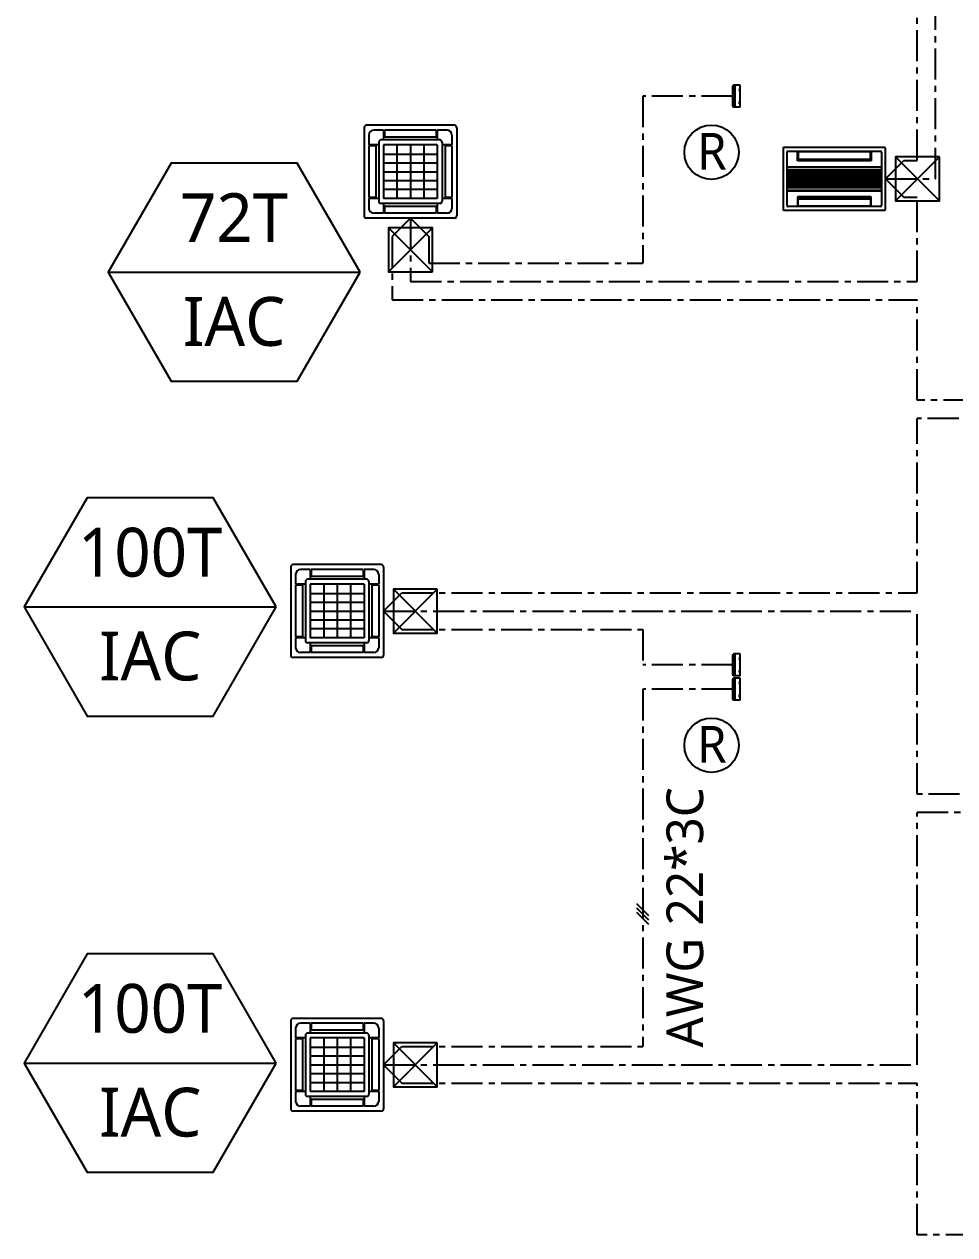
# Model space of a CAD drawing. Header units: millimetres. Extents: x 0 to 504600, y 0 to 118800.
# Drawn here: x 260821 to 270347, y 43196 to 55585 of the extents above; entities that cross this region are included whole.
import ezdxf
from ezdxf.enums import TextEntityAlignment as Align

# ---------------------------------------------------------------- set-up
doc = ezdxf.new("R2010")
doc.units = ezdxf.units.MM
doc.header["$LTSCALE"] = 200
doc.linetypes.add('CENTER', pattern=[50.8, 31.75, -6.35, 6.35, -6.35])
for name, color, linetype in [('LG-AIRCON', 240, 'Continuous'), ('LG-TEXT', 2, 'Continuous'), ('LG-장비번호', 7, 'Continuous'), ('제어선', 6, 'Continuous'), ('통신선', 150, 'Continuous')]:
    doc.layers.add(name, color=color, linetype=linetype)
doc.styles.add('SUNJIN', font='malgun.ttf')

# ---------------------------------------------------------------- blocks, each defined once
blk = doc.blocks.new('장비번호')
at = {"layer": 'LG-장비번호', "color": 0}
blk.add_line((-516, 0), (516, 0), dxfattribs=at)
blk.add_lwpolyline([(516, 0), (258, 446.8), (-258, 446.8), (-516, 0), (-258, -446.8), (258, -446.8)], close=True, dxfattribs=at)
blk = doc.blocks.new('A$C1A5F2745')
at = {"color": 0}
for p, q in [((0, 925), (0, 25)), ((925, 950), (25, 950)), ((200, 900), (100, 900)), ((200, 900), (200, 800)), ((740, 900), (210, 900)), ((210, 900), (210, 830)), ((740, 900), (740, 830)), ((750, 900), (750, 800)), ((850, 900), (750, 900)), ((950, 925), (950, 25)), ((50, 850), (50, 750)), ((150, 750), (50, 750)), ((150, 775), (150, 175)), ((775, 800), (175, 800)), ((750, 750), (200, 750)), ((200, 750), (200, 200)), ((740, 830), (210, 830)), ((337, 750), (337, 200)), ((475, 750), (475, 200)), ((612, 750), (612, 200)), ((750, 750), (750, 200)), ((800, 775), (800, 175)), ((900, 750), (800, 750)), ((900, 850), (900, 750)), ((50, 740), (50, 210)), ((120, 740), (50, 740)), ((120, 740), (120, 210)), ((200, 655), (750, 655)), ((830, 740), (830, 210)), ((900, 740), (830, 740)), ((900, 740), (900, 210)), ((200, 565), (750, 565)), ((200, 475), (750, 475)), ((200, 385), (750, 385)), ((200, 295), (750, 295)), ((120, 210), (50, 210)), ((150, 200), (50, 200)), ((50, 200), (50, 100)), ((775, 150), (175, 150)), ((750, 200), (200, 200)), ((200, 150), (200, 50)), ((750, 150), (750, 50)), ((900, 200), (800, 200)), ((900, 210), (830, 210)), ((900, 200), (900, 100)), ((200, 50), (100, 50)), ((740, 120), (210, 120)), ((210, 120), (210, 50)), ((740, 50), (210, 50)), ((740, 120), (740, 50)), ((850, 50), (750, 50)), ((925, 0), (25, 0))]:
    blk.add_line(p, q, dxfattribs=at)
for centre, radius, start, end in [((25, 925), 25, 90, 180), ((100, 850), 50, 90, 180), ((850, 850), 50, 0, 90), ((925, 925), 25, 0, 90), ((175, 775), 25, 90, 180), ((775, 775), 25, 0, 90), ((175, 175), 25, 180, 270), ((775, 175), 25, 270, 0), ((25, 25), 25, 180, 270), ((100, 100), 50, 180, 270), ((850, 100), 50, 270, 0), ((925, 25), 25, 270, 0)]:
    blk.add_arc(centre, radius, start, end, dxfattribs=at)
blk = doc.blocks.new('실내기점검구')
at = {"layer": 'LG-AIRCON', "color": 5, "ltscale": 3}
for p, q in [((0, 450), (450, 0)), ((450, 450), (0, 0))]:
    blk.add_line(p, q, dxfattribs=at)
at = {"layer": 'LG-AIRCON', "color": 7, "ltscale": 3}
blk.add_lwpolyline([(450, 450), (0, 450), (0, 0), (450, 0)], close=True, dxfattribs=at)
blk = doc.blocks.new('ID_C_2_S_T')
at = {"layer": 'LG-AIRCON'}
for points in [[(-474, 123), (-474, 120), (474, 120), (474, 123)], [(-474, -120), (-474, -123), (474, -123), (474, -120)]]:
    blk.add_hatch(color=0, dxfattribs=at).paths.add_polyline_path(points)
at = {"layer": 'LG-AIRCON', "color": 0}
for p, q in [((-525, 310), (-525, -310)), ((515, 320), (-515, 320)), ((-484, -272), (-484, 272)), ((-474, 282), (474, 282)), ((-377, 183), (-377, 282)), ((-374, 280), (-374, 193)), ((374, 280), (-374, 280)), ((-371, 278), (-371, 203)), ((371, 278), (-371, 278)), ((371, 203), (371, 278)), ((374, 193), (374, 280)), ((377, 282), (377, 183)), ((484, 272), (484, -272)), ((525, -310), (525, 310)), ((377, 183), (-377, 183)), ((-374, 193), (374, 193)), ((-371, 203), (371, 203)), ((-484, 123), (484, 123)), ((484, 120), (-484, 120)), ((-484, 92), (484, 92)), ((484, 92), (-484, 92)), ((484, 88), (-484, 88)), ((484, 73), (-484, 73)), ((484, 58), (-484, 58)), ((484, 43), (-484, 43)), ((484, 28), (-484, 28)), ((484, 13), (-484, 13)), ((484, -2), (-484, -2)), ((484, -17), (-484, -17)), ((484, -32), (-484, -32)), ((484, -47), (-484, -47)), ((484, -62), (-484, -62)), ((484, -77), (-484, -77)), ((484, -92), (-484, -92)), ((-484, -120), (484, -120)), ((-484, -123), (-484, -120)), ((484, -123), (-484, -123)), ((484, -123), (484, -120)), ((377, -183), (-377, -183)), ((-377, -183), (-377, -282)), ((-374, -280), (-374, -193)), ((-374, -193), (374, -193)), ((-371, -278), (-371, -203)), ((-371, -203), (371, -203)), ((371, -203), (371, -278)), ((374, -193), (374, -280)), ((377, -282), (377, -183)), ((-515, -320), (515, -320)), ((474, -282), (-474, -282)), ((374, -280), (-374, -280)), ((371, -278), (-371, -278))]:
    blk.add_line(p, q, dxfattribs=at)
for points in [[(484, 120), (-484, 120), (-484, 123), (484, 123)], [(-484, -123), (484, -123), (484, -120), (-484, -120)]]:
    blk.add_lwpolyline(points, close=True, dxfattribs=at)
for centre, start, end in [((-515, 310), 90, 180), ((-474, 272), 90, 180), ((474, 272), 0, 90), ((515, 310), 0, 90), ((-515, -310), 180, 270), ((-474, -272), 180, 270), ((474, -272), 270, 0), ((515, -310), 270, 0)]:
    blk.add_arc(centre, 10, start, end, dxfattribs=at)
blk = doc.blocks.new('A$C1CF1200C')
at = {"color": 0}
for p, q in [((0, 270), (0, 0)), ((0, 270), (82, 270)), ((0, 227), (7, 227)), ((0, 203), (7, 203)), ((8, 225), (8, 215)), ((8, 215), (8, 204)), ((62, 270), (62, 0)), ((73, 238), (73, 270)), ((82, 263), (73, 263)), ((73, 238), (85, 238)), ((75, 135), (75, 238)), ((77, 238), (77, 229)), ((77, 229), (83, 229)), ((80, 222), (80, 244)), ((82, 238), (82, 263)), ((83, 238), (83, 229)), ((85, 238), (85, 32)), ((0, 68), (7, 68)), ((0, 43), (7, 43)), ((0, 0), (82, 0)), ((8, 55), (8, 66)), ((8, 45), (8, 55)), ((73, 32), (73, 0)), ((73, 32), (85, 32)), ((82, 7), (73, 7)), ((75, 135), (75, 32)), ((77, 41), (83, 41)), ((77, 32), (77, 41)), ((79, 41), (83, 41)), ((80, 48), (80, 26)), ((82, 32), (82, 7)), ((83, 32), (83, 41))]:
    blk.add_line(p, q, dxfattribs=at)
at = {"color": 0, "extrusion": (0, 0, -1)}
for centre, major_axis, start_param, end_param in [((7, 225), (-0.945, 0.945), 0.785398, 2.356194), ((7, 204), (0.945, 0.945), 0.785398, 2.356194), ((82, 267), (1.89, 1.89), -0.785398, 0.256761), ((57, 252), (-22.7, 22.7), 1.827558, 2.22684), ((-1779, 135), (1867, 13), -0.058343, 0.006703), ((-1779, 135), (-1323, 1323), 2.291149, 2.356194), ((7, 66), (-0.945, 0.945), 0.785398, 2.356194), ((7, 45), (0.945, 0.945), 0.785398, 2.356194), ((82, 3), (-1.89, 1.89), 2.884831, 3.926991), ((-1779, 135), (-1867, 12), 3.135024, 3.20007), ((57, 18), (22.7, 22.7), 0.914752, 1.314035), ((-1779, 135), (1323, 1323), 0.785398, 0.850444)]:
    blk.add_ellipse(centre, major_axis=major_axis, ratio=1, start_param=start_param, end_param=end_param, dxfattribs=at)

msp = doc.modelspace()

# ---------------------------------------------------------------- linework, layer by layer
at = {"layer": 'LG-TEXT', "color": 1}
for p, q in [((267215, 46461), (267093, 46583)), ((267215, 46417), (267093, 46539)), ((267215, 46373), (267093, 46495))]:
    msp.add_line(p, q, dxfattribs=at)
for centre in [(267857, 54274), (267857, 48206)]:
    msp.add_circle(centre, 278, dxfattribs=at)
at = {"layer": '제어선', "linetype": 'CENTER', "ltscale": 0.05}
for p, q in [((269962, 54190), (269962, 59351)), ((269639, 54002), (269827, 54190)), ((269827, 54190), (269962, 54190)), ((269639, 54002), (269827, 53815)), ((269827, 53815), (269962, 53815)), ((269962, 52950), (269962, 53815)), ((264775, 53600), (264587, 53413)), ((264775, 53600), (264775, 52950)), ((264587, 53413), (264587, 52763)), ((264775, 52950), (269962, 52950)), ((264587, 52763), (269962, 52763)), ((269962, 51737), (269962, 52763)), ((273088, 51737), (269962, 51737)), ((269962, 49766), (269962, 51550)), ((278515, 51550), (269962, 51550)), ((264500, 49579), (264687, 49766)), ((264687, 49766), (269962, 49766)), ((264500, 49579), (269962, 49579)), ((269962, 47705), (269962, 49579)), ((280048, 47705), (269962, 47705)), ((269962, 44936), (269962, 47518)), ((272818, 47518), (269962, 47518)), ((264500, 44936), (269962, 44936)), ((264500, 44936), (264687, 44749)), ((264687, 44749), (269962, 44749)), ((269962, 43196), (269962, 44749)), ((273112, 43196), (269962, 43196))]:
    msp.add_line(p, q, dxfattribs=at)
at = {"layer": '통신선', "color": 150, "linetype": 'CENTER', "ltscale": 0.05}
for p, q in [((270150, 54002), (270150, 62120)), ((268073, 54847), (267154, 54847)), ((267154, 54847), (267154, 53138)), ((269639, 54002), (270150, 54002)), ((264775, 53600), (264962, 53413)), ((264962, 53413), (264962, 53138)), ((264962, 53138), (267154, 53138)), ((264500, 49579), (264687, 49391)), ((264687, 49391), (267154, 49391)), ((267154, 49391), (267154, 49028)), ((268073, 49028), (267154, 49028)), ((268073, 48778), (267154, 48778)), ((267154, 48778), (267154, 45124)), ((264500, 44936), (264687, 45124)), ((264687, 45124), (267154, 45124))]:
    msp.add_line(p, q, dxfattribs=at)

# ---------------------------------------------------------------- block references
at = {"layer": 'LG-AIRCON', "color": 211}
for name, p in [('A$C1A5F2745', (264300, 53600)), ('ID_C_2_S_T', (269114, 54002)), ('A$C1A5F2745', (263550, 49104)), ('A$C1A5F2745', (263550, 44461))]:
    msp.add_blockref(name, p, dxfattribs=at)
at = {"layer": 'LG-AIRCON', "color": 8}
for p in [(269739, 53777), (264600, 49354), (264600, 44711)]:
    msp.add_blockref('실내기점검구', p, dxfattribs=at)
at = {"layer": 'LG-AIRCON', "color": 8, "rotation": 270}
msp.add_blockref('실내기점검구', (264550, 53500), dxfattribs=at)
at = {"layer": 'LG-장비번호', "color": 2, "xscale": 2.5, "yscale": 2.5, "zscale": 2.5}
for p in [(262970, 53047), (262111, 49622), (262111, 44954)]:
    msp.add_blockref('장비번호', p, dxfattribs=at)
at = {"layer": '제어선', "linetype": 'CENTER', "xscale": 0.8333333333333334, "yscale": 0.8333333333333334, "zscale": 0.8333333333333334, "rotation": 180}
for p in [(268150, 54960), (268150, 49141), (268150, 48891)]:
    msp.add_blockref('A$C1CF1200C', p, dxfattribs=at)

# ---------------------------------------------------------------- texts
at = {"layer": 'LG-TEXT', "style": 'SUNJIN'}
for p in [(267860, 54285), (267860, 48216)]:
    msp.add_text('R', height=375, dxfattribs=at).set_placement(p, align=Align.MIDDLE)
at = {"layer": 'LG-TEXT', "color": 2, "style": 'SUNJIN'}
msp.add_text('AWG 22*3C', height=375, rotation=90, dxfattribs=at).set_placement((267771, 46445), align=Align.CENTER)
at = {"layer": 'LG-장비번호', "color": 2, "style": 'SUNJIN'}
for s, p in [('72T', (262970, 53605)), ('IAC', (262970, 52543)), ('100T', (262111, 50181)), ('IAC', (262111, 49119)), ('100T', (262111, 45513)), ('IAC', (262111, 44451))]:
    msp.add_text(s, height=500, dxfattribs=at).set_placement(p, align=Align.MIDDLE_CENTER)

doc.saveas('drawing.dxf')
